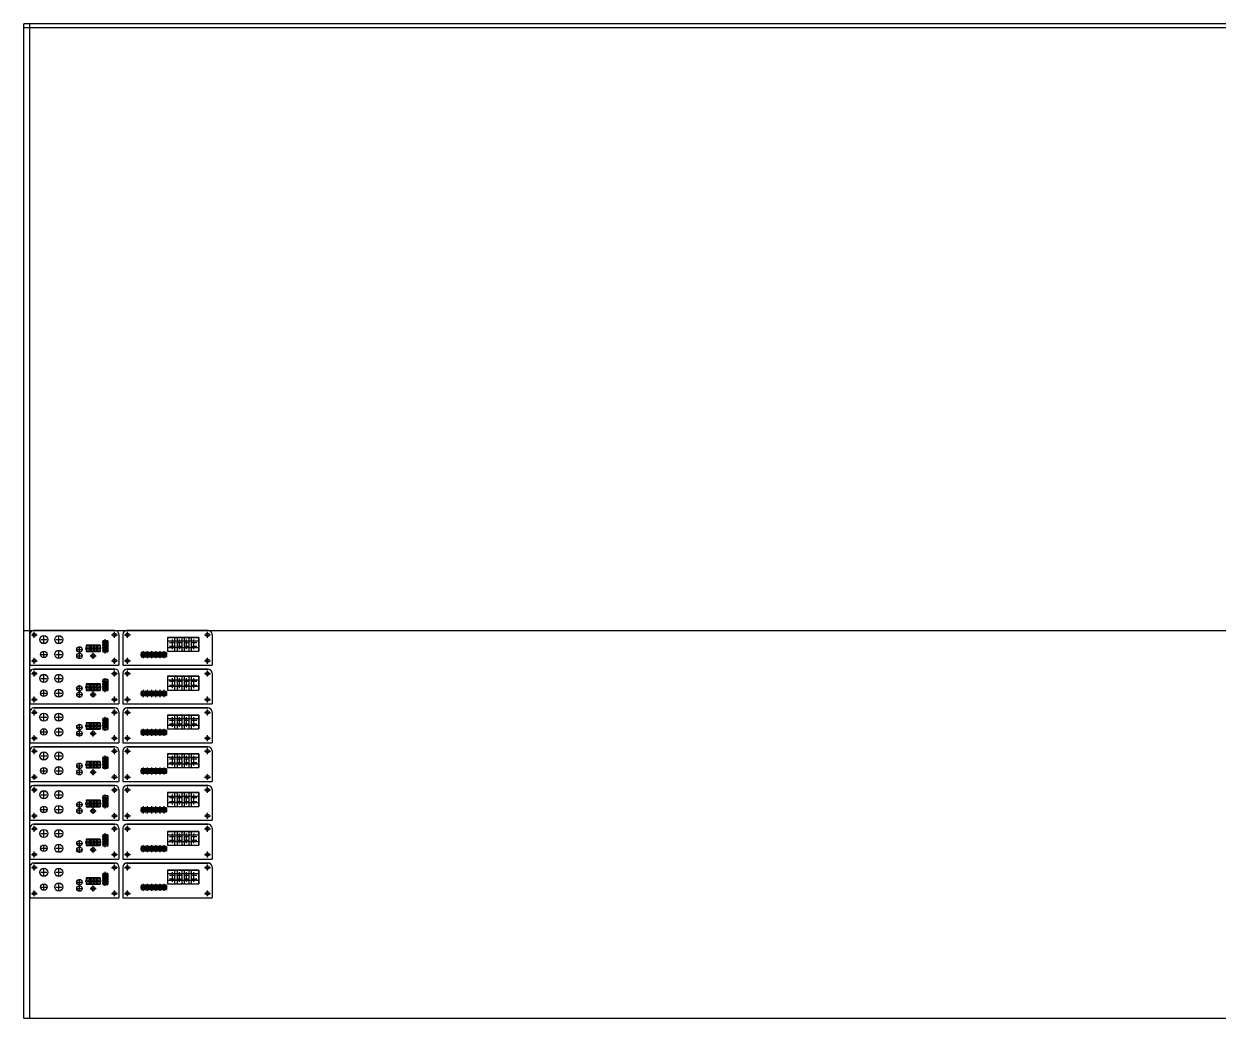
# Model space of a CAD drawing. Header units: millimetres. Extents: x 0 to 7379, y 0 to 1000.
# Drawn here: x 0 to 1201, y 0 to 1000 of the extents above; entities that cross this region are included whole.
import ezdxf

# ---------------------------------------------------------------- set-up
doc = ezdxf.new("R2010")
doc.units = ezdxf.units.MM
doc.header["$PDMODE"] = 2
doc.header["$PDSIZE"] = 3
for name, color, linetype in [('BORDERLINE', 7, 'Continuous'), ('POINT', 2, 'Continuous'), ('PROPRO', 1, 'Continuous')]:
    doc.layers.add(name, color=color, linetype=linetype)

# ---------------------------------------------------------------- blocks, each defined once
blk = doc.blocks.new('*U19', base_point=(2536.391, 296.769))
at = {"layer": 'POINT', "color": 2}
blk.add_point((2536.391, 296.769), dxfattribs=at)
at = {"layer": 'PROPRO', "color": 1}
blk.add_circle((2536.391, 296.769), 4.1, dxfattribs=at)
blk = doc.blocks.new('*U20', base_point=(2521.391, 296.769))
at = {"layer": 'POINT', "color": 2}
blk.add_point((2521.391, 296.769), dxfattribs=at)
at = {"layer": 'PROPRO', "color": 1}
blk.add_circle((2521.391, 296.769), 4.1, dxfattribs=at)
blk = doc.blocks.new('*U21', base_point=(2536.391, 281.919))
at = {"layer": 'POINT', "color": 2}
blk.add_point((2536.391, 281.919), dxfattribs=at)
at = {"layer": 'PROPRO', "color": 1}
blk.add_circle((2536.391, 281.919), 4.1, dxfattribs=at)
blk = doc.blocks.new('*U22', base_point=(2521.391, 281.919))
at = {"layer": 'POINT', "color": 2}
blk.add_point((2521.391, 281.919), dxfattribs=at)
at = {"layer": 'PROPRO', "color": 1}
blk.add_circle((2521.391, 281.919), 3.25, dxfattribs=at)
blk = doc.blocks.new('*U23', base_point=(2557.211, 286.819))
at = {"layer": 'POINT', "color": 2}
blk.add_point((2557.211, 286.819), dxfattribs=at)
at = {"layer": 'PROPRO', "color": 1}
blk.add_circle((2557.211, 286.819), 2.75, dxfattribs=at)
blk = doc.blocks.new('*U24', base_point=(2557.211, 280.419))
at = {"layer": 'POINT', "color": 2}
blk.add_point((2557.211, 280.419), dxfattribs=at)
at = {"layer": 'PROPRO', "color": 1}
blk.add_circle((2557.211, 280.419), 2.75, dxfattribs=at)
blk = doc.blocks.new('*U25', base_point=(2570.911, 280.419))
at = {"layer": 'POINT', "color": 2}
blk.add_point((2570.911, 280.419), dxfattribs=at)
at = {"layer": 'PROPRO', "color": 1}
blk.add_circle((2570.911, 280.419), 2, dxfattribs=at)
blk = doc.blocks.new('*U26', base_point=(2583.161, 284.469))
at = {"layer": 'POINT', "color": 2}
for p in [(2583.161, 294.069), (2583.161, 291.369), (2583.161, 288.669), (2583.161, 285.969)]:
    blk.add_point(p, dxfattribs=at)
at = {"layer": 'PROPRO', "color": 1}
for p, q in [((2585.661, 295.569), (2580.661, 295.569)), ((2580.661, 295.569), (2580.661, 292.569)), ((2585.661, 292.869), (2580.661, 292.869)), ((2580.661, 292.869), (2580.661, 289.869)), ((2580.661, 292.569), (2585.661, 292.569)), ((2585.661, 290.169), (2580.661, 290.169)), ((2580.661, 290.169), (2580.661, 287.169)), ((2580.661, 289.869), (2585.661, 289.869)), ((2585.661, 292.569), (2585.661, 295.569)), ((2585.661, 289.869), (2585.661, 292.869)), ((2585.661, 287.169), (2585.661, 290.169)), ((2585.661, 287.469), (2580.661, 287.469)), ((2580.661, 287.469), (2580.661, 284.469)), ((2580.661, 287.169), (2585.661, 287.169)), ((2580.661, 284.469), (2585.661, 284.469)), ((2585.661, 284.469), (2585.661, 287.469))]:
    blk.add_line(p, q, dxfattribs=at)
blk = doc.blocks.new('*U27', base_point=(2563.9, 287.7))
at = {"layer": 'POINT', "color": 2}
for p in [(2565.9, 287.7), (2569.2, 287.7), (2572.6, 287.7), (2575.9, 287.7)]:
    blk.add_point(p, dxfattribs=at)
at = {"layer": 'PROPRO', "color": 1}
for p, q in [((2567.9, 290.7), (2563.9, 290.7)), ((2563.9, 290.7), (2563.9, 284.7)), ((2571.2, 290.7), (2567.2, 290.7)), ((2567.2, 290.7), (2567.2, 284.7)), ((2567.9, 284.7), (2567.9, 290.7)), ((2574.6, 290.7), (2570.6, 290.7)), ((2570.6, 290.7), (2570.6, 284.7)), ((2571.2, 284.7), (2571.2, 290.7)), ((2577.9, 290.7), (2573.9, 290.7)), ((2573.9, 290.7), (2573.9, 284.7)), ((2574.6, 284.7), (2574.6, 290.7)), ((2577.9, 284.7), (2577.9, 290.7)), ((2563.9, 284.7), (2567.9, 284.7)), ((2567.2, 284.7), (2571.2, 284.7)), ((2570.6, 284.7), (2574.6, 284.7)), ((2573.9, 284.7), (2577.9, 284.7))]:
    blk.add_line(p, q, dxfattribs=at)
blk = doc.blocks.new('*U28', base_point=(2577.9, 288.2))
at = {"layer": 'POINT', "color": 2}
for p in [(2565.9, 288.2), (2569.2, 288.2), (2572.6, 288.2), (2575.9, 288.2)]:
    blk.add_point(p, dxfattribs=at)
at = {"layer": 'PROPRO', "color": 1}
for p, q in [((2567.9, 291.2), (2563.9, 291.2)), ((2563.9, 291.2), (2563.9, 285.2)), ((2571.2, 291.2), (2567.2, 291.2)), ((2567.2, 291.2), (2567.2, 285.2)), ((2567.9, 285.2), (2567.9, 291.2)), ((2574.6, 291.2), (2570.6, 291.2)), ((2570.6, 291.2), (2570.6, 285.2)), ((2571.2, 285.2), (2571.2, 291.2)), ((2577.9, 291.2), (2573.9, 291.2)), ((2573.9, 291.2), (2573.9, 285.2)), ((2574.6, 285.2), (2574.6, 291.2)), ((2577.9, 285.2), (2577.9, 291.2)), ((2563.9, 285.2), (2567.9, 285.2)), ((2567.2, 285.2), (2571.2, 285.2)), ((2570.6, 285.2), (2574.6, 285.2)), ((2573.9, 285.2), (2577.9, 285.2))]:
    blk.add_line(p, q, dxfattribs=at)
blk = doc.blocks.new('*U29', base_point=(2631.079, 280.969))
at = {"layer": 'POINT', "color": 2}
for p in [(2633.579, 280.969), (2637.719, 280.969), (2641.859, 280.969), (2645.999, 280.969), (2650.139, 280.969), (2654.279, 280.969)]:
    blk.add_point(p, dxfattribs=at)
at = {"layer": 'PROPRO', "color": 1}
for p, q in [((2636.079, 282.469), (2631.079, 282.469)), ((2631.079, 282.469), (2631.079, 279.469)), ((2631.079, 279.469), (2636.079, 279.469)), ((2640.219, 282.469), (2635.219, 282.469)), ((2635.219, 282.469), (2635.219, 279.469)), ((2635.219, 279.469), (2640.219, 279.469)), ((2636.079, 279.469), (2636.079, 282.469)), ((2644.359, 282.469), (2639.359, 282.469)), ((2639.359, 282.469), (2639.359, 279.469)), ((2639.359, 279.469), (2644.359, 279.469)), ((2640.219, 279.469), (2640.219, 282.469)), ((2648.499, 282.469), (2643.499, 282.469)), ((2643.499, 282.469), (2643.499, 279.469)), ((2643.499, 279.469), (2648.499, 279.469)), ((2644.359, 279.469), (2644.359, 282.469)), ((2652.639, 282.469), (2647.639, 282.469)), ((2647.639, 282.469), (2647.639, 279.469)), ((2647.639, 279.469), (2652.639, 279.469)), ((2648.499, 279.469), (2648.499, 282.469)), ((2656.779, 282.469), (2651.779, 282.469)), ((2651.779, 282.469), (2651.779, 279.469)), ((2651.779, 279.469), (2656.779, 279.469)), ((2652.639, 279.469), (2652.639, 282.469)), ((2656.779, 279.469), (2656.779, 282.469))]:
    blk.add_line(p, q, dxfattribs=at)
blk = doc.blocks.new('*U30', base_point=(2656.779, 282.169))
at = {"layer": 'POINT', "color": 2}
for p in [(2633.579, 282.169), (2637.719, 282.169), (2641.859, 282.169), (2645.999, 282.169), (2650.139, 282.169), (2654.279, 282.169)]:
    blk.add_point(p, dxfattribs=at)
at = {"layer": 'PROPRO', "color": 1}
for p, q in [((2636.079, 283.669), (2631.079, 283.669)), ((2631.079, 283.669), (2631.079, 280.669)), ((2631.079, 280.669), (2636.079, 280.669)), ((2640.219, 283.669), (2635.219, 283.669)), ((2635.219, 283.669), (2635.219, 280.669)), ((2635.219, 280.669), (2640.219, 280.669)), ((2636.079, 280.669), (2636.079, 283.669)), ((2644.359, 283.669), (2639.359, 283.669)), ((2639.359, 283.669), (2639.359, 280.669)), ((2639.359, 280.669), (2644.359, 280.669)), ((2640.219, 280.669), (2640.219, 283.669)), ((2648.499, 283.669), (2643.499, 283.669)), ((2643.499, 283.669), (2643.499, 280.669)), ((2643.499, 280.669), (2648.499, 280.669)), ((2644.359, 280.669), (2644.359, 283.669)), ((2652.639, 283.669), (2647.639, 283.669)), ((2647.639, 283.669), (2647.639, 280.669)), ((2647.639, 280.669), (2652.639, 280.669)), ((2648.499, 280.669), (2648.499, 283.669)), ((2656.779, 283.669), (2651.779, 283.669)), ((2651.779, 283.669), (2651.779, 280.669)), ((2651.779, 280.669), (2656.779, 280.669)), ((2652.639, 280.669), (2652.639, 283.669)), ((2656.779, 280.669), (2656.779, 283.669))]:
    blk.add_line(p, q, dxfattribs=at)
blk = doc.blocks.new('*U31', base_point=(2657.749, 290.069))
at = {"layer": 'POINT', "color": 2}
for p in [(2662.749, 290.069), (2669.849, 290.069), (2676.949, 290.069), (2684.049, 290.069)]:
    blk.add_point(p, dxfattribs=at)
at = {"layer": 'PROPRO', "color": 1}
for p, q in [((2667.749, 295.069), (2657.749, 295.069)), ((2657.749, 295.069), (2657.749, 285.069)), ((2674.849, 295.069), (2664.849, 295.069)), ((2664.849, 295.069), (2664.849, 285.069)), ((2667.749, 285.069), (2667.749, 295.069)), ((2681.949, 295.069), (2671.949, 295.069)), ((2671.949, 295.069), (2671.949, 285.069)), ((2674.849, 285.069), (2674.849, 295.069)), ((2689.049, 295.069), (2679.049, 295.069)), ((2679.049, 295.069), (2679.049, 285.069)), ((2681.949, 285.069), (2681.949, 295.069)), ((2689.049, 285.069), (2689.049, 295.069)), ((2657.749, 285.069), (2667.749, 285.069)), ((2664.849, 285.069), (2674.849, 285.069)), ((2671.949, 285.069), (2681.949, 285.069)), ((2679.049, 285.069), (2689.049, 285.069))]:
    blk.add_line(p, q, dxfattribs=at)
blk = doc.blocks.new('*U32', base_point=(2689.049, 293.869))
at = {"layer": 'POINT', "color": 2}
for p in [(2662.749, 293.869), (2669.849, 293.869), (2676.949, 293.869), (2684.049, 293.869)]:
    blk.add_point(p, dxfattribs=at)
at = {"layer": 'PROPRO', "color": 1}
for p, q in [((2667.749, 298.869), (2657.749, 298.869)), ((2657.749, 298.869), (2657.749, 288.869)), ((2657.749, 288.869), (2667.749, 288.869)), ((2674.849, 298.869), (2664.849, 298.869)), ((2664.849, 298.869), (2664.849, 288.869)), ((2664.849, 288.869), (2674.849, 288.869)), ((2667.749, 288.869), (2667.749, 298.869)), ((2681.949, 298.869), (2671.949, 298.869)), ((2671.949, 298.869), (2671.949, 288.869)), ((2671.949, 288.869), (2681.949, 288.869)), ((2674.849, 288.869), (2674.849, 298.869)), ((2689.049, 298.869), (2679.049, 298.869)), ((2679.049, 298.869), (2679.049, 288.869)), ((2679.049, 288.869), (2689.049, 288.869)), ((2681.949, 288.869), (2681.949, 298.869)), ((2689.049, 288.869), (2689.049, 298.869))]:
    blk.add_line(p, q, dxfattribs=at)
blk = doc.blocks.new('*U33', base_point=(2592.421, 301.569))
at = {"layer": 'POINT', "color": 2}
blk.add_point((2592.421, 301.569), dxfattribs=at)
at = {"layer": 'PROPRO', "color": 1}
blk.add_circle((2592.421, 301.569), 1.75, dxfattribs=at)
blk = doc.blocks.new('*U34', base_point=(2592.421, 275.569))
at = {"layer": 'POINT', "color": 2}
blk.add_point((2592.421, 275.569), dxfattribs=at)
at = {"layer": 'PROPRO', "color": 1}
blk.add_circle((2592.421, 275.569), 1.75, dxfattribs=at)
blk = doc.blocks.new('*U35', base_point=(2617.359, 301.569))
at = {"layer": 'POINT', "color": 2}
blk.add_point((2617.359, 301.569), dxfattribs=at)
at = {"layer": 'PROPRO', "color": 1}
blk.add_circle((2617.359, 301.569), 1.75, dxfattribs=at)
blk = doc.blocks.new('*U36', base_point=(2617.359, 275.569))
at = {"layer": 'POINT', "color": 2}
blk.add_point((2617.359, 275.569), dxfattribs=at)
at = {"layer": 'PROPRO', "color": 1}
blk.add_circle((2617.359, 275.569), 1.75, dxfattribs=at)
blk = doc.blocks.new('*U37', base_point=(2511.821, 275.569))
at = {"layer": 'POINT', "color": 2}
blk.add_point((2511.821, 275.569), dxfattribs=at)
at = {"layer": 'PROPRO', "color": 1}
blk.add_circle((2511.821, 275.569), 1.75, dxfattribs=at)
blk = doc.blocks.new('*U38', base_point=(2511.821, 301.569))
at = {"layer": 'POINT', "color": 2}
blk.add_point((2511.821, 301.569), dxfattribs=at)
at = {"layer": 'PROPRO', "color": 1}
blk.add_circle((2511.821, 301.569), 1.75, dxfattribs=at)
blk = doc.blocks.new('*U39', base_point=(2697.959, 301.569))
at = {"layer": 'POINT', "color": 2}
blk.add_point((2697.959, 301.569), dxfattribs=at)
at = {"layer": 'PROPRO', "color": 1}
blk.add_circle((2697.959, 301.569), 1.75, dxfattribs=at)
blk = doc.blocks.new('*U40', base_point=(2697.959, 275.569))
at = {"layer": 'POINT', "color": 2}
blk.add_point((2697.959, 275.569), dxfattribs=at)
at = {"layer": 'PROPRO', "color": 1}
blk.add_circle((2697.959, 275.569), 1.75, dxfattribs=at)
blk = doc.blocks.new('*U41', base_point=(117.82, 247.9))
at = {"layer": 'POINT', "color": 2}
for p in [(120.32, 247.9), (124.46, 247.9), (128.6, 247.9), (132.74, 247.9), (136.88, 247.9), (141.02, 247.9)]:
    blk.add_point(p, dxfattribs=at)
at = {"layer": 'PROPRO', "color": 1}
for p, q in [((122.82, 249.4), (117.82, 249.4)), ((117.82, 249.4), (117.82, 246.4)), ((117.82, 246.4), (122.82, 246.4)), ((126.96, 249.4), (121.96, 249.4)), ((121.96, 249.4), (121.96, 246.4)), ((121.96, 246.4), (126.96, 246.4)), ((122.82, 246.4), (122.82, 249.4)), ((131.1, 249.4), (126.1, 249.4)), ((126.1, 249.4), (126.1, 246.4)), ((126.1, 246.4), (131.1, 246.4)), ((126.96, 246.4), (126.96, 249.4)), ((135.24, 249.4), (130.24, 249.4)), ((130.24, 249.4), (130.24, 246.4)), ((130.24, 246.4), (135.24, 246.4)), ((131.1, 246.4), (131.1, 249.4)), ((139.38, 249.4), (134.38, 249.4)), ((134.38, 249.4), (134.38, 246.4)), ((134.38, 246.4), (139.38, 246.4)), ((135.24, 246.4), (135.24, 249.4)), ((143.52, 249.4), (138.52, 249.4)), ((138.52, 249.4), (138.52, 246.4)), ((138.52, 246.4), (143.52, 246.4)), ((139.38, 246.4), (139.38, 249.4)), ((143.52, 246.4), (143.52, 249.4))]:
    blk.add_line(p, q, dxfattribs=at)
blk = doc.blocks.new('*U42', base_point=(117.82, 249.1))
at = {"layer": 'POINT', "color": 2}
for p in [(120.32, 249.1), (124.46, 249.1), (128.6, 249.1), (132.74, 249.1), (136.88, 249.1), (141.02, 249.1)]:
    blk.add_point(p, dxfattribs=at)
at = {"layer": 'PROPRO', "color": 1}
for p, q in [((122.82, 250.6), (117.82, 250.6)), ((117.82, 250.6), (117.82, 247.6)), ((117.82, 247.6), (122.82, 247.6)), ((126.96, 250.6), (121.96, 250.6)), ((121.96, 250.6), (121.96, 247.6)), ((121.96, 247.6), (126.96, 247.6)), ((122.82, 247.6), (122.82, 250.6)), ((131.1, 250.6), (126.1, 250.6)), ((126.1, 250.6), (126.1, 247.6)), ((126.1, 247.6), (131.1, 247.6)), ((126.96, 247.6), (126.96, 250.6)), ((135.24, 250.6), (130.24, 250.6)), ((130.24, 250.6), (130.24, 247.6)), ((130.24, 247.6), (135.24, 247.6)), ((131.1, 247.6), (131.1, 250.6)), ((139.38, 250.6), (134.38, 250.6)), ((134.38, 250.6), (134.38, 247.6)), ((134.38, 247.6), (139.38, 247.6)), ((135.24, 247.6), (135.24, 250.6)), ((143.52, 250.6), (138.52, 250.6)), ((138.52, 250.6), (138.52, 247.6)), ((138.52, 247.6), (143.52, 247.6)), ((139.38, 247.6), (139.38, 250.6)), ((143.52, 247.6), (143.52, 250.6))]:
    blk.add_line(p, q, dxfattribs=at)
blk = doc.blocks.new('*U43', base_point=(117.82, 286.9))
at = {"layer": 'POINT', "color": 2}
for p in [(120.32, 286.9), (124.46, 286.9), (128.6, 286.9), (132.74, 286.9), (136.88, 286.9), (141.02, 286.9)]:
    blk.add_point(p, dxfattribs=at)
at = {"layer": 'PROPRO', "color": 1}
for p, q in [((122.82, 288.4), (117.82, 288.4)), ((117.82, 288.4), (117.82, 285.4)), ((126.96, 288.4), (121.96, 288.4)), ((121.96, 288.4), (121.96, 285.4)), ((122.82, 285.4), (122.82, 288.4)), ((131.1, 288.4), (126.1, 288.4)), ((126.1, 288.4), (126.1, 285.4)), ((126.96, 285.4), (126.96, 288.4)), ((135.24, 288.4), (130.24, 288.4)), ((130.24, 288.4), (130.24, 285.4)), ((131.1, 285.4), (131.1, 288.4)), ((139.38, 288.4), (134.38, 288.4)), ((134.38, 288.4), (134.38, 285.4)), ((135.24, 285.4), (135.24, 288.4)), ((143.52, 288.4), (138.52, 288.4)), ((138.52, 288.4), (138.52, 285.4)), ((139.38, 285.4), (139.38, 288.4)), ((143.52, 285.4), (143.52, 288.4)), ((117.82, 285.4), (122.82, 285.4)), ((121.96, 285.4), (126.96, 285.4)), ((126.1, 285.4), (131.1, 285.4)), ((130.24, 285.4), (135.24, 285.4)), ((134.38, 285.4), (139.38, 285.4)), ((138.52, 285.4), (143.52, 285.4))]:
    blk.add_line(p, q, dxfattribs=at)
blk = doc.blocks.new('*U44', base_point=(117.82, 288.1))
at = {"layer": 'POINT', "color": 2}
for p in [(120.32, 288.1), (124.46, 288.1), (128.6, 288.1), (132.74, 288.1), (136.88, 288.1), (141.02, 288.1)]:
    blk.add_point(p, dxfattribs=at)
at = {"layer": 'PROPRO', "color": 1}
for p, q in [((122.82, 289.6), (117.82, 289.6)), ((117.82, 289.6), (117.82, 286.6)), ((126.96, 289.6), (121.96, 289.6)), ((121.96, 289.6), (121.96, 286.6)), ((122.82, 286.6), (122.82, 289.6)), ((131.1, 289.6), (126.1, 289.6)), ((126.1, 289.6), (126.1, 286.6)), ((126.96, 286.6), (126.96, 289.6)), ((135.24, 289.6), (130.24, 289.6)), ((130.24, 289.6), (130.24, 286.6)), ((131.1, 286.6), (131.1, 289.6)), ((139.38, 289.6), (134.38, 289.6)), ((134.38, 289.6), (134.38, 286.6)), ((135.24, 286.6), (135.24, 289.6)), ((143.52, 289.6), (138.52, 289.6)), ((138.52, 289.6), (138.52, 286.6)), ((139.38, 286.6), (139.38, 289.6)), ((143.52, 286.6), (143.52, 289.6)), ((117.82, 286.6), (122.82, 286.6)), ((121.96, 286.6), (126.96, 286.6)), ((126.1, 286.6), (131.1, 286.6)), ((130.24, 286.6), (135.24, 286.6)), ((134.38, 286.6), (139.38, 286.6)), ((138.52, 286.6), (143.52, 286.6))]:
    blk.add_line(p, q, dxfattribs=at)

msp = doc.modelspace()

# ---------------------------------------------------------------- linework, layer by layer
for p, q in [((6, 386), (6, 355)), ((6, 386), (6, 375.8)), ((91.6, 390), (10, 390)), ((10, 390), (91.6, 390)), ((95.6, 386), (95.6, 355)), ((95.6, 386), (95.6, 360)), ((95.6, 386), (95.6, 375.8)), ((95.6, 386), (95.6, 375.8)), ((99.6, 386), (99.6, 355)), ((185.2, 390), (103.6, 390)), ((103.6, 390), (185.2, 390)), ((189.2, 386), (189.2, 355)), ((62.59, 375.15), (62.59, 368.65)), ((62.59, 375.15), (76.59, 375.15)), ((76.59, 375.15), (76.59, 368.65)), ((79.34, 379.5), (79.34, 368.4)), ((79.34, 379.5), (84.34, 379.5)), ((84.34, 379.5), (84.34, 368.4)), ((144.49, 382.8), (144.49, 369)), ((144.49, 382.8), (175.79, 382.8)), ((175.79, 382.8), (175.79, 369)), ((62.59, 368.65), (76.59, 368.65)), ((79.34, 368.4), (84.34, 368.4)), ((117.82, 367.6), (143.52, 367.6)), ((117.82, 367.6), (117.82, 363.4)), ((117.82, 363.4), (143.52, 363.4)), ((143.52, 367.6), (143.52, 363.4)), ((144.49, 369), (175.79, 369)), ((6, 355), (95.6, 355)), ((10, 355), (91.6, 355)), ((91.6, 351), (10, 351)), ((10, 351), (91.6, 351)), ((46.25, 355), (55.35, 355)), ((99.6, 355), (189.2, 355)), ((185.2, 351), (103.6, 351)), ((103.6, 351), (185.2, 351)), ((6, 347), (6, 316)), ((6, 347), (6, 336.8)), ((79.34, 340.5), (79.34, 329.4)), ((79.34, 340.5), (84.34, 340.5)), ((84.34, 340.5), (84.34, 329.4)), ((95.6, 347), (95.6, 316)), ((95.6, 347), (95.6, 321)), ((95.6, 347), (95.6, 336.8)), ((95.6, 347), (95.6, 336.8)), ((99.6, 347), (99.6, 316)), ((144.49, 343.8), (144.49, 330)), ((144.49, 343.8), (175.79, 343.8)), ((175.79, 343.8), (175.79, 330)), ((189.2, 347), (189.2, 316)), ((62.59, 336.15), (62.59, 329.65)), ((62.59, 336.15), (76.59, 336.15)), ((62.59, 329.65), (76.59, 329.65)), ((76.59, 336.15), (76.59, 329.65)), ((79.34, 329.4), (84.34, 329.4)), ((117.82, 328.6), (143.52, 328.6)), ((117.82, 328.6), (117.82, 324.4)), ((117.82, 324.4), (143.52, 324.4)), ((143.52, 328.6), (143.52, 324.4)), ((144.49, 330), (175.79, 330)), ((6, 316), (95.6, 316)), ((10, 316), (91.6, 316)), ((46.25, 316), (55.35, 316)), ((99.6, 316), (189.2, 316)), ((6, 308), (6, 277)), ((6, 308), (6, 297.8)), ((10, 312), (91.6, 312)), ((91.6, 312), (10, 312)), ((79.34, 301.5), (79.34, 290.4)), ((79.34, 301.5), (84.34, 301.5)), ((84.34, 301.5), (84.34, 290.4)), ((95.6, 308), (95.6, 282)), ((95.6, 308), (95.6, 277)), ((95.6, 308), (95.6, 297.8)), ((95.6, 308), (95.6, 297.8)), ((99.6, 308), (99.6, 277)), ((103.6, 312), (185.2, 312)), ((185.2, 312), (103.6, 312)), ((144.49, 304.8), (144.49, 291)), ((144.49, 304.8), (175.79, 304.8)), ((175.79, 304.8), (175.79, 291)), ((189.2, 308), (189.2, 277)), ((62.59, 297.15), (62.59, 290.65)), ((62.59, 297.15), (76.59, 297.15)), ((62.59, 290.65), (76.59, 290.65)), ((76.59, 297.15), (76.59, 290.65)), ((79.34, 290.4), (84.34, 290.4)), ((117.82, 289.6), (117.82, 285.4)), ((117.82, 289.6), (143.52, 289.6)), ((143.52, 289.6), (143.52, 285.4)), ((144.49, 291), (175.79, 291)), ((6, 277), (95.6, 277)), ((10, 277), (91.6, 277)), ((46.25, 277), (55.35, 277)), ((99.6, 277), (189.2, 277)), ((117.82, 285.4), (143.52, 285.4)), ((6, 269), (6, 238)), ((6, 269), (6, 258.8)), ((91.6, 273), (10, 273)), ((10, 273), (91.6, 273)), ((95.6, 269), (95.6, 238)), ((95.6, 269), (95.6, 243)), ((95.6, 269), (95.6, 258.8)), ((95.6, 269), (95.6, 258.8)), ((99.6, 269), (99.6, 238)), ((185.2, 273), (103.6, 273)), ((103.6, 273), (185.2, 273)), ((144.49, 265.8), (144.49, 252)), ((144.49, 265.8), (175.79, 265.8)), ((175.79, 265.8), (175.79, 252)), ((189.2, 269), (189.2, 238)), ((62.59, 258.15), (62.59, 251.65)), ((62.59, 258.15), (76.59, 258.15)), ((76.59, 258.15), (76.59, 251.65)), ((79.34, 262.5), (79.34, 251.4)), ((79.34, 262.5), (84.34, 262.5)), ((84.34, 262.5), (84.34, 251.4)), ((62.59, 251.65), (76.59, 251.65)), ((79.34, 251.4), (84.34, 251.4)), ((117.82, 250.6), (143.52, 250.6)), ((117.82, 250.6), (117.82, 246.4)), ((117.82, 246.4), (143.52, 246.4)), ((143.52, 250.6), (143.52, 246.4)), ((144.49, 252), (175.79, 252)), ((6, 238), (95.6, 238)), ((6, 230), (6, 199)), ((6, 230), (6, 219.8)), ((10, 238), (91.6, 238)), ((10, 234), (91.6, 234)), ((91.6, 234), (10, 234)), ((46.25, 238), (55.35, 238)), ((95.6, 230), (95.6, 204)), ((95.6, 230), (95.6, 199)), ((95.6, 230), (95.6, 219.8)), ((95.6, 230), (95.6, 219.8)), ((99.6, 238), (189.2, 238)), ((99.6, 230), (99.6, 199)), ((103.6, 234), (185.2, 234)), ((185.2, 234), (103.6, 234)), ((189.2, 230), (189.2, 199)), ((62.59, 219.15), (62.59, 212.65)), ((62.59, 219.15), (76.59, 219.15)), ((76.59, 219.15), (76.59, 212.65)), ((79.34, 223.5), (79.34, 212.4)), ((79.34, 223.5), (84.34, 223.5)), ((84.34, 223.5), (84.34, 212.4)), ((144.49, 226.8), (144.49, 213)), ((144.49, 226.8), (175.79, 226.8)), ((175.79, 226.8), (175.79, 213)), ((62.59, 212.65), (76.59, 212.65)), ((79.34, 212.4), (84.34, 212.4)), ((117.82, 211.6), (117.82, 207.4)), ((117.82, 211.6), (143.52, 211.6)), ((117.82, 207.4), (143.52, 207.4)), ((143.52, 211.6), (143.52, 207.4)), ((144.49, 213), (175.79, 213)), ((6, 199), (95.6, 199)), ((10, 199), (91.6, 199)), ((10, 195), (91.6, 195)), ((91.6, 195), (10, 195)), ((46.25, 199), (55.35, 199)), ((99.6, 199), (189.2, 199)), ((103.6, 195), (185.2, 195)), ((185.2, 195), (103.6, 195)), ((6, 191), (6, 160)), ((6, 191), (6, 180.8)), ((62.59, 180.15), (62.59, 173.65)), ((62.59, 180.15), (76.59, 180.15)), ((76.59, 180.15), (76.59, 173.65)), ((79.34, 184.5), (79.34, 173.4)), ((79.34, 184.5), (84.34, 184.5)), ((84.34, 184.5), (84.34, 173.4)), ((95.6, 191), (95.6, 165)), ((95.6, 191), (95.6, 160)), ((95.6, 191), (95.6, 180.8)), ((95.6, 191), (95.6, 180.8)), ((99.6, 191), (99.6, 160)), ((144.49, 187.8), (144.49, 174)), ((144.49, 187.8), (175.79, 187.8)), ((175.79, 187.8), (175.79, 174)), ((189.2, 191), (189.2, 160)), ((62.59, 173.65), (76.59, 173.65)), ((79.34, 173.4), (84.34, 173.4)), ((117.82, 172.6), (117.82, 168.4)), ((117.82, 172.6), (143.52, 172.6)), ((117.82, 168.4), (143.52, 168.4)), ((143.52, 172.6), (143.52, 168.4)), ((144.49, 174), (175.79, 174)), ((6, 160), (95.6, 160)), ((10, 160), (91.6, 160)), ((46.25, 160), (55.35, 160)), ((99.6, 160), (189.2, 160)), ((6, 152), (6, 121)), ((6, 152), (6, 141.8)), ((91.6, 156), (10, 156)), ((10, 156), (91.6, 156)), ((79.34, 145.5), (79.34, 134.4)), ((79.34, 145.5), (84.34, 145.5)), ((84.34, 145.5), (84.34, 134.4)), ((95.6, 152), (95.6, 121)), ((95.6, 152), (95.6, 126)), ((95.6, 152), (95.6, 141.8)), ((95.6, 152), (95.6, 141.8)), ((99.6, 152), (99.6, 121)), ((103.6, 156), (185.2, 156)), ((185.2, 156), (103.6, 156)), ((144.49, 148.8), (144.49, 135)), ((144.49, 148.8), (175.79, 148.8)), ((175.79, 148.8), (175.79, 135)), ((189.2, 152), (189.2, 121)), ((62.59, 141.15), (62.59, 134.65)), ((62.59, 141.15), (76.59, 141.15)), ((62.59, 134.65), (76.59, 134.65)), ((76.59, 141.15), (76.59, 134.65)), ((79.34, 134.4), (84.34, 134.4)), ((117.82, 133.6), (117.82, 129.4)), ((117.82, 133.6), (143.52, 133.6)), ((143.52, 133.6), (143.52, 129.4)), ((144.49, 135), (175.79, 135)), ((6, 121), (95.6, 121)), ((46.25, 121), (55.35, 121)), ((99.6, 121), (189.2, 121)), ((117.82, 129.4), (143.52, 129.4))]:
    msp.add_line(p, q)
for centre in [(10.5, 385.5), (91.1, 385.5), (104.1, 385.5), (184.7, 385.5), (10.5, 359.5), (91.1, 359.5), (104.1, 359.5), (184.7, 359.5), (10.5, 346.5), (91.1, 346.5), (104.1, 346.5), (184.7, 346.5), (10.5, 320.5), (91.1, 320.5), (104.1, 320.5), (184.7, 320.5), (10.5, 307.5), (91.1, 307.5), (104.1, 307.5), (184.7, 307.5), (10.5, 281.5), (91.1, 281.5), (104.1, 281.5), (184.7, 281.5), (10.5, 268.5), (91.1, 268.5), (104.1, 268.5), (184.7, 268.5), (10.5, 242.5), (91.1, 242.5), (104.1, 242.5), (184.7, 242.5), (10.5, 229.5), (91.1, 229.5), (104.1, 229.5), (184.7, 229.5), (10.5, 203.5), (91.1, 203.5), (104.1, 203.5), (184.7, 203.5), (10.5, 190.5), (91.1, 190.5), (104.1, 190.5), (184.7, 190.5), (10.5, 164.5), (91.1, 164.5), (104.1, 164.5), (184.7, 164.5), (10.5, 151.5), (91.1, 151.5), (104.1, 151.5), (184.7, 151.5), (10.5, 125.5), (91.1, 125.5), (104.1, 125.5), (184.7, 125.5)]:
    msp.add_circle(centre, 1.75)
at = {"color": 1}
for centre, radius in [((20.07, 380.7), 4), ((35.07, 380.7), 4), ((55.89, 370.75), 2.7), ((20.07, 365.85), 3.25), ((35.07, 365.85), 4), ((55.89, 364.35), 2.7), ((69.59, 364.35), 2), ((20.07, 341.7), 4), ((35.07, 341.7), 4), ((20.07, 326.85), 3.25), ((35.07, 326.85), 4), ((55.89, 331.75), 2.7), ((55.89, 325.35), 2.7), ((69.59, 325.35), 2), ((20.07, 302.7), 4), ((35.07, 302.7), 4), ((20.07, 287.85), 3.25), ((35.07, 287.85), 4), ((55.89, 292.75), 2.7), ((55.89, 286.35), 2.7), ((69.59, 286.35), 2), ((20.07, 263.7), 4), ((35.07, 263.7), 4), ((35.07, 248.85), 4), ((55.89, 253.75), 2.7), ((20.07, 248.85), 3.25), ((55.89, 247.35), 2.7), ((69.59, 247.35), 2), ((20.07, 224.7), 4), ((35.07, 224.7), 4), ((55.89, 214.75), 2.7), ((20.07, 209.85), 3.25), ((35.07, 209.85), 4), ((55.89, 208.35), 2.7), ((69.59, 208.35), 2), ((20.07, 185.7), 4), ((35.07, 185.7), 4), ((20.07, 170.85), 3.25), ((35.07, 170.85), 4), ((55.89, 175.75), 2.7), ((55.89, 169.35), 2.7), ((69.59, 169.35), 2), ((20.07, 146.7), 4), ((35.07, 146.7), 4), ((20.07, 131.85), 3.25), ((35.07, 131.85), 4), ((55.89, 136.75), 2.7), ((55.89, 130.35), 2.7), ((69.59, 130.35), 2)]:
    msp.add_circle(centre, radius, dxfattribs=at)
for centre, start, end in [((10, 386), 90, 180), ((91.6, 386), 0, 90), ((103.6, 386), 90, 180), ((185.2, 386), 0, 90), ((10, 347), 90, 180), ((91.6, 347), 0, 90), ((103.6, 347), 90, 180), ((185.2, 347), 0, 90), ((10, 308), 90, 180), ((91.6, 308), 0, 90), ((103.6, 308), 90, 180), ((185.2, 308), 0, 90), ((10, 269), 90, 180), ((91.6, 269), 0, 90), ((103.6, 269), 90, 180), ((185.2, 269), 0, 90), ((10, 230), 90, 180), ((91.6, 230), 0, 90), ((103.6, 230), 90, 180), ((185.2, 230), 0, 90), ((10, 191), 90, 180), ((91.6, 191), 0, 90), ((103.6, 191), 90, 180), ((185.2, 191), 0, 90), ((10, 152), 90, 180), ((91.6, 152), 0, 90), ((103.6, 152), 90, 180), ((185.2, 152), 0, 90)]:
    msp.add_arc(centre, 4, start, end)
at = {"layer": 'BORDERLINE', "color": 1}
for p, q in [((2000, 1000), (0, 1000)), ((0, 0), (0, 1000)), ((6, 0), (6, 1000)), ((2000, 996), (0, 996)), ((0, 390), (2000, 390)), ((0, 0), (2000, 0))]:
    msp.add_line(p, q, dxfattribs=at)

# ---------------------------------------------------------------- block references
at = {"layer": 'PROPRO', "color": 1}
for name, p in [('*U38', (10.5004, 385.4996)), ('*U20', (20.0704, 380.6996)), ('*U19', (35.0704, 380.6996)), ('*U33', (91.1004, 385.4996)), ('*U35', (104.1002, 385.4996)), ('*U39', (184.7002, 385.4996)), ('*U23', (55.8904, 370.7496)), ('*U28', (76.5904, 372.1496)), ('*U27', (62.5904, 371.6496)), ('*U26', (81.8404, 368.3996)), ('*U32', (175.7902, 377.7996)), ('*U31', (144.4902, 373.9996)), ('*U37', (10.5004, 359.4996)), ('*U22', (20.0704, 365.8496)), ('*U21', (35.0704, 365.8496)), ('*U24', (55.8904, 364.3496)), ('*U25', (69.5904, 364.3496)), ('*U34', (91.1004, 359.4996)), ('*U36', (104.1002, 359.4996)), ('*U30', (143.5202, 366.0996)), ('*U29', (117.8202, 364.8996)), ('*U40', (184.7002, 359.4996)), ('*U38', (10.5004, 346.4996)), ('*U33', (91.1004, 346.4996)), ('*U35', (104.1002, 346.4996)), ('*U39', (184.7002, 346.4996)), ('*U20', (20.0704, 341.6996)), ('*U19', (35.0704, 341.6996)), ('*U26', (81.8404, 329.3996)), ('*U32', (175.7902, 338.7996)), ('*U31', (144.4902, 334.9996)), ('*U22', (20.0704, 326.8496)), ('*U21', (35.0704, 326.8496)), ('*U23', (55.8904, 331.7496)), ('*U24', (55.8904, 325.3496)), ('*U28', (76.5904, 333.1496)), ('*U27', (62.5904, 332.6496)), ('*U25', (69.5904, 325.3496)), ('*U30', (143.5202, 327.0996)), ('*U29', (117.8202, 325.8996)), ('*U37', (10.5004, 320.4996)), ('*U34', (91.1004, 320.4996)), ('*U36', (104.1002, 320.4996)), ('*U40', (184.7002, 320.4996)), ('*U38', (10.5004, 307.4996)), ('*U20', (20.0704, 302.6996)), ('*U19', (35.0704, 302.6996)), ('*U26', (81.8404, 290.3996)), ('*U33', (91.1004, 307.4996)), ('*U35', (104.1002, 307.4996)), ('*U32', (175.7902, 299.7996)), ('*U31', (144.4902, 295.9996)), ('*U39', (184.7002, 307.4996)), ('*U22', (20.0704, 287.8496)), ('*U21', (35.0704, 287.8496)), ('*U23', (55.8904, 292.7496)), ('*U24', (55.8904, 286.3496)), ('*U28', (76.5904, 294.1496)), ('*U27', (62.5904, 293.6496)), ('*U25', (69.5904, 286.3496)), ('*U44', (117.82, 288.1)), ('*U43', (117.82, 286.9)), ('*U37', (10.5004, 281.4996)), ('*U34', (91.1004, 281.4996)), ('*U36', (104.1002, 281.4996)), ('*U40', (184.7002, 281.4996)), ('*U38', (10.5004, 268.4996)), ('*U20', (20.0704, 263.6996)), ('*U19', (35.0704, 263.6996)), ('*U33', (91.1004, 268.4996)), ('*U35', (104.1002, 268.4996)), ('*U32', (175.7902, 260.7996)), ('*U39', (184.7002, 268.4996)), ('*U21', (35.0704, 248.8496)), ('*U23', (55.8904, 253.7496)), ('*U28', (76.5904, 255.1496)), ('*U27', (62.5904, 254.6496)), ('*U26', (81.8404, 251.3996)), ('*U31', (144.4902, 256.9996)), ('*U37', (10.5004, 242.4996)), ('*U22', (20.0704, 248.8496)), ('*U24', (55.8904, 247.3496)), ('*U25', (69.5904, 247.3496)), ('*U34', (91.1004, 242.4996)), ('*U36', (104.1002, 242.4996)), ('*U42', (117.82, 249.1)), ('*U41', (117.82, 247.9)), ('*U40', (184.7002, 242.4996)), ('*U38', (10.5004, 229.4996)), ('*U20', (20.0704, 224.6996)), ('*U19', (35.0704, 224.6996)), ('*U33', (91.1004, 229.4996)), ('*U35', (104.1002, 229.4996)), ('*U39', (184.7002, 229.4996)), ('*U23', (55.8904, 214.7496)), ('*U28', (76.5904, 216.1496)), ('*U27', (62.5904, 215.6496)), ('*U26', (81.8404, 212.3996)), ('*U32', (175.7902, 221.7996)), ('*U31', (144.4902, 217.9996)), ('*U37', (10.5004, 203.4996)), ('*U22', (20.0704, 209.8496)), ('*U21', (35.0704, 209.8496)), ('*U24', (55.8904, 208.3496)), ('*U25', (69.5904, 208.3496)), ('*U34', (91.1004, 203.4996)), ('*U36', (104.1002, 203.4996)), ('*U30', (143.5202, 210.0996)), ('*U29', (117.8202, 208.8996)), ('*U40', (184.7002, 203.4996)), ('*U38', (10.5004, 190.4996)), ('*U33', (91.1004, 190.4996)), ('*U35', (104.1002, 190.4996)), ('*U39', (184.7002, 190.4996)), ('*U20', (20.0704, 185.6996)), ('*U19', (35.0704, 185.6996)), ('*U28', (76.5904, 177.1496)), ('*U26', (81.8404, 173.3996)), ('*U32', (175.7902, 182.7996)), ('*U31', (144.4902, 178.9996)), ('*U22', (20.0704, 170.8496)), ('*U21', (35.0704, 170.8496)), ('*U23', (55.8904, 175.7496)), ('*U24', (55.8904, 169.3496)), ('*U27', (62.5904, 176.6496)), ('*U25', (69.5904, 169.3496)), ('*U30', (143.5202, 171.0996)), ('*U29', (117.8202, 169.8996)), ('*U37', (10.5004, 164.4996)), ('*U34', (91.1004, 164.4996)), ('*U36', (104.1002, 164.4996)), ('*U40', (184.7002, 164.4996)), ('*U38', (10.5004, 151.4996)), ('*U20', (20.0704, 146.6996)), ('*U19', (35.0704, 146.6996)), ('*U26', (81.8404, 134.3996)), ('*U33', (91.1004, 151.4996)), ('*U35', (104.1002, 151.4996)), ('*U32', (175.7902, 143.7996)), ('*U31', (144.4902, 139.9996)), ('*U39', (184.7002, 151.4996)), ('*U22', (20.0704, 131.8496)), ('*U21', (35.0704, 131.8496)), ('*U23', (55.8904, 136.7496)), ('*U24', (55.8904, 130.3496)), ('*U28', (76.5904, 138.1496)), ('*U27', (62.5904, 137.6496)), ('*U25', (69.5904, 130.3496)), ('*U30', (143.5202, 132.0996)), ('*U29', (117.8202, 130.8996)), ('*U37', (10.5004, 125.4996)), ('*U34', (91.1004, 125.4996)), ('*U36', (104.1002, 125.4996)), ('*U40', (184.7002, 125.4996))]:
    msp.add_blockref(name, p, dxfattribs=at)

doc.saveas('drawing.dxf')
